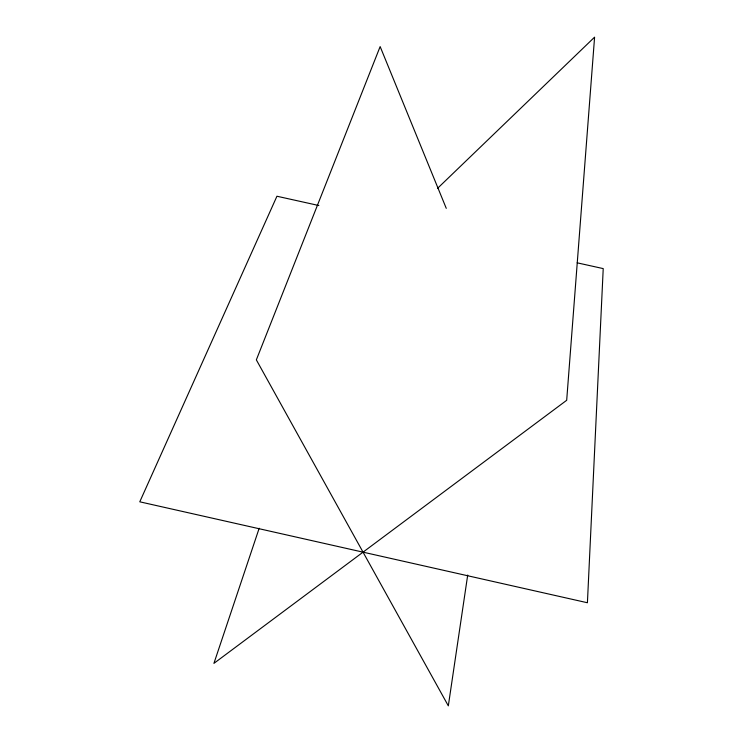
<?xml version="1.0" encoding="UTF-8"?>
<svg xmlns="http://www.w3.org/2000/svg" width="743" height="743" viewBox="0 0 743 743"><rect width="100%" height="100%" fill="white"/><g stroke="black" fill="none" stroke-linecap="round" stroke-linejoin="round"><path stroke-width="1.11" d="M467.709 575.036L448.326 705.85L256.344 359.863L380.147 46.577L446.264 208.346M259.177 528.254L213.919 663.369L566.686 400.291L594.595 37.15L437.571 188.323M318.849 205.532L276.935 196.236L139.777 501.813L587.416 602.749L603.223 268.604L577.162 262.827"/></g></svg>
